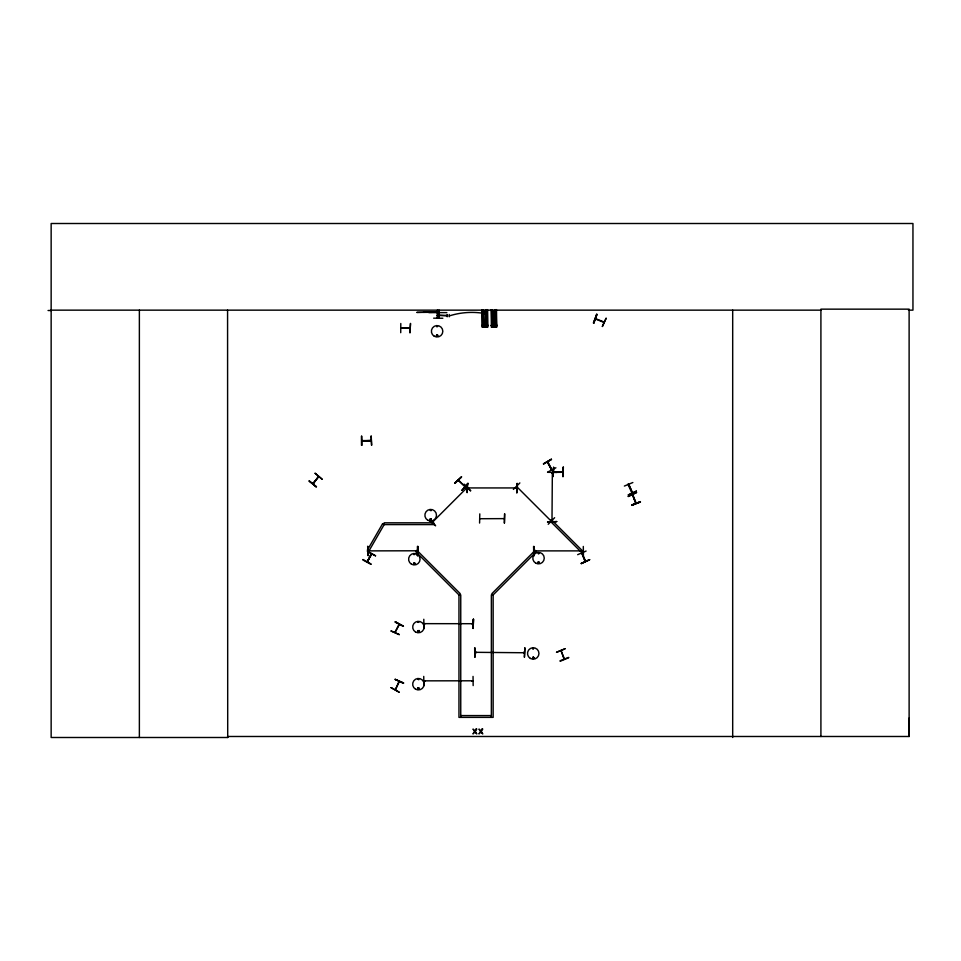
<?xml version="1.0" encoding="UTF-8"?>
<svg xmlns="http://www.w3.org/2000/svg" width="961" height="961" viewBox="0 0 961 961"><rect width="100%" height="100%" fill="white"/><g stroke="black" fill="none" stroke-linecap="round" stroke-linejoin="round"><path stroke-width="1.44" d="M908.457 310.151L912.95 310.151L912.95 223.505L51.149 223.505L51.149 737.495L227.709 737.495L227.589 736.486L909.118 736.486L909.25 717.903M371.282 554.677L371.306 553.572L367.378 561.644M561.008 650.489L563.999 658.958M582.054 552.863L582.078 554.016M584.865 560.527L585.585 561.236M631.894 492.921C622.031 471.815 634.62 495.143 631.581 492.152M517.462 486.686L516.754 486.086M458.241 480.404L464.956 486.542L458.457 480.056M551.878 520.766L552.299 521.595M436.63 326.644L437.615 326.512L436.678 326.404M436.498 335.581C438.144 333.695 437.399 337.443 436.582 335.713M413.819 554.449L414.804 554.317L413.879 554.569M413.771 563.506C415.777 561.632 413.879 565.825 413.939 563.122M431.309 519.505C429.459 521.198 430.708 517.883 431.165 519.24M417.903 622.284L418.9 622.151L417.975 622.404M417.518 688.484C420.149 686.106 418.407 690.791 417.699 688.905M537.643 562.437C539.95 559.758 539.013 565.092 537.728 562.653M538.989 553.38C537.535 554.977 538.532 551.482 538.965 553.632M539.133 562.605C538.028 560.359 537.776 564.167 539.001 562.714M532.73 648.687C534.184 647.053 533.259 650.561 532.838 648.459M533.86 657.744C532.262 659.618 532.935 655.882 533.763 657.612M534.088 657.985C532.562 654.789 532.082 660.183 533.956 658.165M312.793 483.683L313.803 483.059M317.731 477.185L318.343 476.368M551.986 521.595L552.347 472.44M552.347 520.598L552.347 521.403M399.416 624.422L395.043 632.434M485.269 326.824L484.752 325.887M517.474 486.807L516.922 486.194M371.222 553.716L370.862 554.473M395.043 632.23L399.103 624.194M593.369 322.908L596.745 314.367M593.682 323.028L597.057 314.487M602.403 326.476L606.199 318.091L602.355 326.452M603.94 322.428L595.436 318.956M547.434 462.061L551.674 469.989L547.386 461.869M551.986 469.797L551.194 469.088M429.915 519.06C431.069 522.94 431.945 516.321 429.891 519.721M415.092 563.951C414.431 560.467 412.581 565.561 414.9 564.095M418.083 679.103L418.84 679.679L417.975 679.307M417.867 688.184L418.72 689.025L418.263 687.956M312.878 483.503L318.547 476.644M399.308 634.536L390.863 630.897L399.247 634.644M398.971 681.493L395.464 689.578M395.415 689.626L399.392 681.481M403.584 682.983L395.127 679.391L403.572 683.019M581.765 553.116L585.093 561.332M632.398 494.879L635.786 503.18M636.122 503.071L632.65 494.663M361.937 440.606L371.126 440.558M417.374 551.194L416.377 551.254L417.182 551.242M468.608 488.296L467.647 488.308M473.076 624.013L472.103 623.629M476.224 652.375L475.214 652.699L476.236 652.687M473.076 681.157L472.055 681.169L473.076 680.844M583.303 551.242L582.366 550.821M371.078 564.023L363.078 559.518M367.462 551.458L375.535 555.842M367.342 561.704L371.799 553.752L370.201 556.371M553.644 471.743L562.834 472.259M367.294 561.644L371.775 553.74M367.426 561.668L368.748 559.014M433.111 522.015L432.522 522.688M467.13 488.068L466.626 488.56M433.111 522.147L432.306 522.376L467.01 487.671L466.361 488.332M313.106 483.803L318.608 476.56L313.202 483.755M430.324 510.099L431.117 510.699L430.288 510.219M564.455 658.982L560.984 650.573M361.937 440.931L370.934 440.967M369.096 551.23L368.219 551.242M467.611 487.936L468.512 487.9M423.897 623.701L424.918 623.689L423.921 624.061M473.076 623.701L424.089 623.653M424.798 680.808L423.897 680.844L473.04 680.796L472.247 681.217M535.049 551.23L534.184 551.242M523.553 652.291L524.358 652.747L475.263 652.315M400.881 327.941L409.975 327.941L400.977 328.314M562.738 472.067L553.8 472.368M458.817 481.269L459.106 480.572M470.746 490.651L464.187 484.224M513.366 489.425L519.865 482.939M554.641 517.703L548.226 524.286M454.769 483.083L461.592 476.92L454.733 483.047M455.058 483.371L461.496 476.824M552.311 473.341L552.299 472.512M552.299 521.499L551.974 520.67L551.938 521.403M595.556 318.656L604.001 321.995M543.433 463.875L551.53 459.538M547.806 462.866L547.674 461.712M547.758 472.055L555.89 467.791M418.179 630.488C417.542 635.413 419.693 628.794 419.128 630.933M418.251 630.74C416.666 632.722 420.546 631.269 418.263 630.812M624.374 486.062L632.855 482.518M628.818 485.449L628.854 484.368L632.242 492.669M636.422 491.191L628.086 495.047L636.374 491.071M632.77 494.831L635.774 503.324M631.785 505.03L640.446 501.942L631.761 504.969M631.809 505.09L640.302 501.594M631.942 505.402L640.434 501.906M577.657 554.677L586.102 551.049M581.201 563.278L589.67 559.722M581.333 563.602L589.646 559.662L581.345 563.639M556.551 652.279L565.02 648.735M560.059 660.796L568.6 657.408M560.239 661.228L568.732 657.72M515.829 487.876L516.694 488.26M416.401 550.821L417.374 550.881M472.884 681.217L472.151 681.169M493.774 326.872L493.81 325.887M437.111 334.692C434.432 336.999 439.766 336.062 437.327 334.776M418.191 687.692L418.828 687.776M551.097 521.018L516.598 486.518M479.791 513.883L479.587 523.06M482.53 311.34L487.119 311.292M491.588 311.34L496.176 311.292M482.554 313.863L487.155 313.815M491.612 313.863L496.212 313.815M482.686 324.698L487.275 324.65M491.744 324.698L496.332 324.65M481.929 325.431L488.044 325.371M490.987 325.431L497.101 325.371M481.929 325.623L488.044 325.551M490.987 325.623L497.101 325.551M484.62 325.863L485.341 325.863M482.158 309.682L482.35 327.245L487.659 327.16L487.443 309.61L487.551 327.172M555.674 472.38L560.948 472.319M361.973 445.363L361.78 436.174M371.09 436.126L371.619 445.303L371.222 436.114M547.554 472.319L556.731 472.392M515.865 487.936L516.694 487.936L467.707 487.936M367.655 546.449L368.219 555.626L367.703 546.449M583.303 546.449L583.423 555.626M369.12 550.869L368.291 550.881L417.182 550.785M417.278 550.881L416.449 551.206M535.073 550.869L534.244 550.881L583.231 550.881M533.679 555.638L533.619 546.449L534.184 555.626M473.557 619.256L473.1 628.446L473.509 619.256M423.993 623.701L424.822 623.689L424.089 624.061M472.98 623.701L472.151 624.025M423.921 628.446L423.801 619.268M474.674 647.942L474.77 657.132M475.299 652.375L476.127 652.375M524.286 652.375L523.493 652.735M473.04 676.412L473.16 685.589M424.822 681.157L423.897 681.169M423.921 685.601L423.741 676.412M48.05 310.511L51.149 310.499M51.149 310.151L820.91 310.151M438.516 311.989L423.465 312.313M437.627 312.409L438.516 312.409M428.846 312.613L446.829 312.613M437.723 313.07L438.745 313.07M437.723 313.454L438.745 313.454M437.723 313.718L438.745 313.718M437.723 314.091L438.745 314.091M447.201 315.364L439.549 315.364L447.201 315.893M437.279 315.496L439.549 315.496M437.279 315.749L439.549 315.749M433.651 318.175L442.829 318.247M400.797 323.509L400.725 332.698M553.74 471.743L562.738 471.743M504.345 518.628L479.899 518.724M460.751 715.585L491.359 715.585M370.934 440.462L362.033 440.931L371.126 440.895M547.806 461.869L551.926 469.713M582.09 552.947L585.525 561.164M484.344 313.466C488.428 313.226 482.434 309.85 484.344 313.466A85.925 79.847 85.8 0 0 449.243 315.929M437.856 313.971L437.82 313.262M395.151 622.187L403.416 626.176M395.175 679.271L403.392 683.391M367.474 551.434L375.559 555.782M362.85 559.939L370.922 564.323M309.226 481.053L316.505 486.662M551.95 473.317L551.986 472.512M550.869 520.213L551.422 520.694M550.581 520.502L551.23 521.018M463.947 484.464L470.482 490.915M430.023 520.249L435.621 525.787L429.663 520.61M582.558 554.845L584.576 559.722M565.044 648.795L556.551 652.303M496.501 309.61L496.717 327.16L491.407 327.245L491.239 309.682M496.212 309.61L496.405 327.172L496.116 309.61M495.804 309.61L495.996 327.172M495.636 309.622L495.804 327.172M495.528 309.622L495.708 327.172M495.227 309.622L495.456 327.184M495.023 309.622L495.215 327.184M494.915 309.622L495.131 327.184M494.759 327.184L493.365 327.196M492.464 309.67L492.705 327.233M492.224 309.67L492.416 327.233L492.116 309.682M491.936 309.682L492.104 327.233M487.155 309.61L487.299 327.172M487.047 327.172L486.867 309.61L486.939 327.172M486.47 309.622L486.771 327.172M486.446 327.184L486.218 309.622L486.362 327.184M485.882 309.622L486.158 327.184M485.701 327.184L484.308 327.196M483.707 314.055L483.972 327.233M483.455 309.67L483.599 327.233M483.371 309.67L483.563 327.233M483.215 314.067L483.251 327.233M482.866 309.682L483.071 327.233M482.77 309.682L482.963 327.233M482.566 309.682L482.71 327.245M482.278 309.682L482.374 327.245M533.992 546.449L534.124 555.626M516.886 483.503L516.946 492.681M475.046 647.942L475.106 657.132M473.172 619.256L473.16 628.446M417.41 546.449L417.53 555.626M368.099 546.449L368.159 555.626M361.444 436.186L361.504 445.363M909.118 736.486L909.118 309.154L820.91 309.154L820.91 736.486M732.69 310.151L732.69 737.495M563.29 467.31L563.29 476.5M562.954 467.31L562.954 476.5M491.359 717.374L491.359 594.907L493.149 594.907L536.442 551.614L535.181 550.353L491.888 593.646L493.149 594.907L493.149 717.374L458.962 717.374L458.962 594.907L415.669 551.614L416.93 550.353L460.223 593.646L458.962 594.907L460.751 594.907L460.751 717.374M449.243 314.475L449.243 316.77M447.201 314.475L447.201 316.77M439.261 310.307L439.213 318.175M438.877 318.175L438.817 310.307L438.745 318.175M438.516 311.893L416.81 312.409L431.969 312.313M437.723 310.307L437.711 318.175M437.219 310.307L437.267 318.175M227.577 310.151L227.709 737.495M139.369 310.151L139.369 737.495M492.909 312.325C494.206 316.205 495.912 309.538 492.909 312.325M596.697 314.343L593.802 323.076L596.697 314.343M395.343 621.779L403.368 626.296L395.343 621.779M391.067 687.632L399.079 692.136L391.067 687.632M382.61 523.709L367.306 550.221L368.856 551.121L384.16 524.598L384.16 522.82L433.759 522.82L433.759 524.598L384.16 524.598L382.61 523.709M476.103 729.075L474.926 730.973L473.028 729.075L474.53 731.489L472.992 733.916L474.89 731.982L476.812 733.916L475.287 731.465L476.812 729.075L476.103 729.075M482.062 729.075L480.884 730.973L478.998 729.075L480.488 731.489L478.95 733.916L480.848 731.982L482.77 733.916L481.245 731.465L482.77 729.075L482.062 729.075M309.262 481.005L316.277 486.963L309.25 481.017M315.124 473.28L322.139 479.239L315.124 473.28M468.091 483.407L461.953 490.266L468.091 483.407M552.191 520.562L550.929 521.823L580.804 551.698L582.066 550.437L552.191 520.562M551.374 459.238L543.47 463.935L551.35 459.202M636.554 492.512L628.266 496.477L636.554 492.512M504.633 513.871L504.405 523.06L504.633 513.871M494.398 325.815L493.678 325.827L494.398 325.863M467.587 483.503L467.13 492.693L467.526 483.503M517.27 483.503L516.814 492.681L517.27 483.503M556.731 521.571L547.554 522.135L556.731 521.571M417.855 546.437L417.398 555.626L417.855 546.437M524.862 647.942L524.418 657.132L524.862 647.942M410.491 323.509L409.975 332.698L410.491 323.509M553.644 467.31L553.14 476.5L553.644 467.31M563.338 467.31L562.834 476.5L563.338 467.31M493.005 327.233L492.885 314.055L492.909 327.233M491.816 327.245L491.624 309.682L491.72 327.245M434.252 336.23A5.718 5.718 0 0 0 442.829 331.281A5.718 5.718 0 0 0 434.252 326.332A5.718 5.718 0 0 0 434.252 336.23M427.777 520.249A5.814 5.814 0 0 0 436.498 515.216A5.814 5.814 0 0 0 427.777 510.183A5.814 5.814 0 0 0 427.777 520.249M535.661 563.11A5.73 5.73 0 0 0 544.262 558.149A5.73 5.73 0 0 0 535.661 553.188A5.73 5.73 0 0 0 535.661 563.11M411.452 564.179A5.742 5.742 0 0 0 420.065 559.218A5.742 5.742 0 0 0 411.452 554.245A5.742 5.742 0 0 0 411.452 564.179M415.548 632.014A5.73 5.73 0 0 0 424.137 627.053A5.73 5.73 0 0 0 415.548 622.091A5.73 5.73 0 0 0 415.548 632.014M530.364 658.417A5.73 5.73 0 0 0 538.965 653.456A5.73 5.73 0 0 0 530.364 648.495A5.73 5.73 0 0 0 530.364 658.417M415.536 689.169A5.742 5.742 0 0 0 424.149 684.196A5.742 5.742 0 0 0 415.536 679.223A5.742 5.742 0 0 0 415.536 689.169"/></g></svg>
